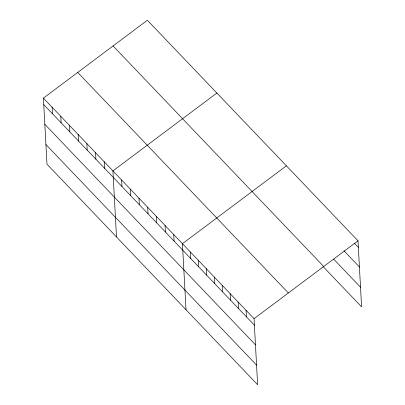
<?xml version="1.0" encoding="UTF-8"?>
<svg xmlns="http://www.w3.org/2000/svg" width="405" height="405" viewBox="0 0 405 405"><rect width="100%" height="100%" fill="white"/><g stroke="black" fill="none" stroke-linecap="round" stroke-linejoin="round"><path stroke-width="0.61" d="M43.411 98.121L254.051 318.679L257.626 384.75L46.99 164.187L43.411 98.121L147.374 20.25L358.01 240.813L361.589 306.879L323.058 266.536M216.883 93.034L112.919 170.905L116.498 236.976M286.396 165.822L182.432 243.689L186.011 309.759M254.051 318.679L358.01 240.813M354.593 243.38L358.364 247.323M343.931 250.751L359.427 266.981M333.72 259.159L360.526 287.226M113.066 45.947L323.706 266.505M77.719 72.424L288.355 292.982M43.765 104.632L254.401 325.195M44.828 124.289L255.469 344.847M45.922 144.534L256.562 365.097M246.093 310.346L246.442 316.862M238.135 302.014L238.489 308.529M230.177 293.681L230.531 300.196M222.218 285.353L222.573 291.863M214.26 277.02L214.615 283.535M206.307 268.687L206.656 275.203M198.349 260.354L198.698 266.87M190.39 252.021L190.745 258.537M173.745 234.591L174.094 241.107M165.053 225.494L165.407 232.009M156.365 216.397L156.72 222.912M147.678 207.294L148.027 213.81M138.986 198.197L139.34 204.712M130.299 189.1L130.653 195.615M121.611 180.002L121.961 186.518M104.232 161.808L104.586 168.323M95.545 152.705L95.899 159.221M86.852 143.608L87.207 150.123M78.165 134.511L78.519 141.026M69.478 125.413L69.832 131.929M60.79 116.316L61.14 122.831M52.098 107.219L52.453 113.734"/></g></svg>
